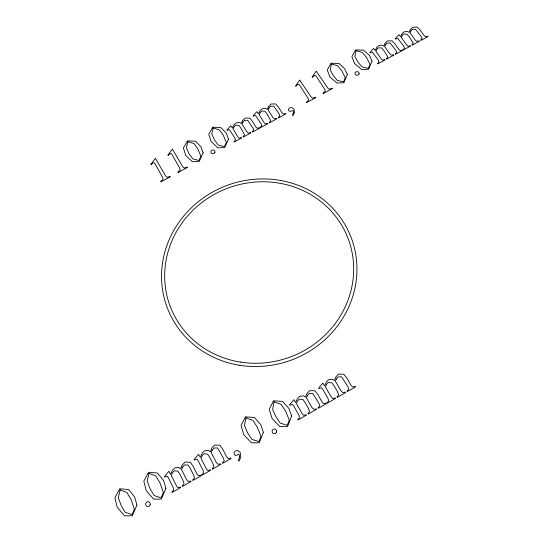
<?xml version="1.0" encoding="UTF-8"?>
<svg xmlns="http://www.w3.org/2000/svg" width="543" height="543" viewBox="0 0 543 543"><rect width="100%" height="100%" fill="white"/><g stroke="black" fill="none" stroke-linecap="round" stroke-linejoin="round"><path stroke-width="0.81" d="M355.984 50.696L354.878 56.52L358.034 62.18L362.032 66.904L368.317 68.337L370.021 64.339L366.45 57.422L362.242 52.379L355.984 50.696M274.059 401.793L272.6 409.293L275.925 416.786L280.236 423.112L287.247 425.278L289.31 420.16L285.557 411.017L281.016 404.277L274.059 401.793M331.406 64.006L330.239 69.877L333.341 75.579L337.284 80.357L343.549 81.803L345.294 77.778L341.798 70.8L337.637 65.717L331.406 64.006M245.952 417.872L244.418 425.434L247.669 433.002L251.911 439.389L258.896 441.581L261.013 436.429L257.355 427.198L252.882 420.391L245.952 417.872M148.979 473.36L147.18 481.139L150.16 488.951L154.178 495.555L161.081 497.856L163.375 492.562L160.049 483.032L155.821 475.994L148.979 473.36M213.182 128.019L211.736 134.101L214.546 140.053L218.252 145.042L224.429 146.596L226.37 142.429L223.221 135.159L219.318 129.838L213.182 128.019M120.166 489.847L118.279 497.693L121.184 505.574L125.134 512.253L132.01 514.581L134.365 509.246L131.128 499.621L126.974 492.521L120.166 489.847M187.885 141.716L186.378 147.845L189.127 153.852L192.779 158.882L198.942 160.463L200.917 156.262L197.842 148.925L194 143.562L187.885 141.716M336.26 379L335.452 381.383L340.848 390.627L342.667 392.562L345.341 392.121L345.619 392.589L337.257 397.401L336.986 396.926L338.703 394.822L337.407 391.517L334.461 386.446L331.868 382.835L328.305 382.523L326.479 384.376L325.508 387.037L331.244 396.953L332.832 398.589L335.255 397.924L335.526 398.399L327.225 403.177L326.954 402.696L328.576 401.134L328.087 398.596L322.678 389.216L321.313 387.661L318.979 388.666L318.612 388.035L322.861 383.08L324.639 385.876L326.445 381.851L328.766 379.7L332.465 379.252L334.508 380.555L335.676 377.222L338.533 374.1L343.8 374.215L346.834 378.091L351.24 385.571L352.841 386.989L355.265 386.412L355.543 386.881L347.344 391.598L347.045 391.089L348.755 389.256L348.083 386.976L341.628 376.856L338.14 376.89L336.26 379M307.331 395.582L306.503 397.985L311.804 407.331L313.603 409.286L316.277 408.838L316.549 409.32L308.139 414.153L307.874 413.678L309.612 411.553L308.356 408.221L305.458 403.096L302.906 399.444L299.349 399.132L297.503 400.992L296.498 403.673L302.132 413.691L303.7 415.347L306.13 414.676L306.401 415.157L298.053 419.963L297.781 419.481L299.424 417.906L298.962 415.347L293.648 405.865L292.304 404.304L289.955 405.309L289.602 404.671L293.892 399.682L295.65 402.506L297.489 398.447L299.838 396.275L303.544 395.833L305.566 397.15L306.775 393.79L309.659 390.648L314.926 390.777L317.92 394.693L322.25 402.248L323.832 403.68L326.255 403.096L326.533 403.571L318.286 408.316L317.994 407.807L319.725 405.96L319.074 403.659L312.72 393.431L309.238 393.458L307.331 395.582M410.746 31.087L410.08 32.947L415.103 39.904L416.766 41.336L419.128 40.908L419.386 41.261L412.069 45.239L411.818 44.886L413.291 43.202L409.32 36.89L406.938 34.189L403.761 34.066L402.18 35.553L401.379 37.637L406.714 45.089L408.166 46.298L410.304 45.707L410.556 46.06L403.293 50.017L403.042 49.657L404.447 48.395L403.951 46.46L397.666 38.254L395.609 39.103L395.277 38.628L398.929 34.671L400.578 36.768L402.085 33.612L404.101 31.867L407.379 31.406L409.225 32.342L410.189 29.736L412.653 27.231L417.336 27.15L420.126 30.041L424.219 35.668L425.678 36.707L427.816 36.184L428.074 36.537L420.9 40.44L420.621 40.053L422.094 38.587L421.449 36.849L415.47 29.254L412.368 29.397L410.746 31.087M239.673 456.867L238.37 460.498L239.124 461.055L240.807 457.009L240.291 452.679L237.997 450.629L235.411 450.907L234.019 452.631L234.257 454.41L235.689 455.536L238.968 454.253L239.673 456.867M385.428 44.818L384.743 46.698L389.691 53.716L391.34 55.162L393.702 54.734L393.953 55.094L386.602 59.092L386.351 58.732L387.845 57.042L383.942 50.669L381.586 47.94L378.41 47.811L376.822 49.311L375.994 51.409L381.247 58.936L382.686 60.158L384.831 59.56L385.082 59.92L377.779 63.891L377.534 63.531L378.953 62.262L378.471 60.314L372.274 52.026L370.217 52.881L369.885 52.399L373.577 48.422L375.206 50.533L376.747 47.35L378.776 45.598L382.062 45.137L383.894 46.087L384.885 43.454L387.376 40.935L392.06 40.861L394.815 43.786L398.847 49.461L400.293 50.513L402.431 49.99L402.689 50.343L395.474 54.266L395.202 53.879L396.695 52.406L396.064 50.655L390.166 42.985L387.064 43.121L385.428 44.818M212.157 450.167L211.247 452.631L216.223 462.283L217.953 464.306L220.641 463.865L220.892 464.353L212.327 469.288L212.075 468.792L213.881 466.62L212.741 463.179L210.026 457.892L207.602 454.118L204.059 453.765L202.145 455.679L201.053 458.435L206.333 468.772L207.847 470.482L210.297 469.817L210.548 470.306L202.037 475.206L201.786 474.711L203.482 473.096L203.109 470.455L198.127 460.668L196.837 459.052L194.455 460.07L194.123 459.412L198.589 454.308L200.245 457.22L202.227 453.059L204.643 450.833L208.363 450.398L210.338 451.769L211.661 448.314L214.655 445.097L219.915 445.26L222.766 449.305L226.838 457.111L228.372 458.591L230.816 458.007L231.074 458.502L222.671 463.335L222.392 462.806L224.184 460.919L223.614 458.543L217.621 447.982L214.139 447.989L212.157 450.167M182.509 467.17L181.566 469.661L186.439 479.401L188.149 481.444L190.844 481.01L191.088 481.505L182.468 486.467L182.224 485.965L184.057 483.779L182.95 480.297L180.29 474.962L177.907 471.148L174.364 470.788L172.436 472.715L171.316 475.492L176.482 485.937L177.982 487.668L180.439 486.996L180.683 487.492L172.124 492.42L171.873 491.917L173.584 490.295L173.237 487.628L168.364 477.745L167.088 476.109L164.705 477.134L164.373 476.469L168.893 471.324L170.516 474.263L172.545 470.068L174.982 467.835L178.708 467.401L180.67 468.785L182.027 465.303L185.061 462.059L190.308 462.236L193.125 466.322L197.109 474.202L198.629 475.702L201.073 475.118L201.324 475.614L192.874 480.48L192.602 479.944L194.414 478.037L193.871 475.648L189.745 467.455L187.993 464.978L184.505 464.978L182.509 467.17M293.512 112.34L292.412 115.197L293.091 115.605L294.516 112.415L293.987 109.075L291.917 107.555L289.623 107.847L288.414 109.238L288.652 110.609L289.948 111.43L293.145 110.514L293.512 112.34M291.645 416.047L287.6 426.438L279.801 426.554L272.043 418.409L269.24 409.313L273.611 400.754L282.55 401.406L288.951 408.519L291.645 416.047M268.934 108.016L268.167 109.957L272.762 117.281L274.337 118.795L276.72 118.367L276.957 118.741L269.43 122.84L269.192 122.46L270.767 120.722L267.176 114.078L264.957 111.227L261.794 111.064L260.131 112.611L259.215 114.783L264.095 122.63L265.466 123.913L267.631 123.309L267.869 123.689L260.396 127.754L260.158 127.374L261.638 126.071L261.258 124.042L255.475 115.394L253.377 116.263L253.065 115.761L256.941 111.661L258.468 113.867L260.158 110.575L262.262 108.77L265.561 108.315L267.346 109.313L268.459 106.591L271.066 103.998L275.742 103.957L278.355 107.012L282.102 112.937L283.494 114.037L285.659 113.507L285.889 113.881L278.511 117.899L278.26 117.492L279.815 115.971L279.272 114.152L273.753 106.143L270.658 106.258L268.934 108.016M263.396 432.282L259.242 442.762L251.443 442.857L243.766 434.631L241.058 425.454L245.511 416.827L254.45 417.499L260.769 424.68L263.396 432.282M242.884 122.148L242.09 124.109L246.61 131.501L248.165 133.028L250.554 132.601L250.785 132.981L243.216 137.094L242.986 136.721L244.574 134.963L241.058 128.257L238.872 125.379L235.716 125.216L234.033 126.763L233.09 128.956L237.888 136.884L239.246 138.173L241.418 137.569L241.649 137.949L234.135 142.035L233.904 141.655L235.397 140.345L235.038 138.295L229.343 129.567L227.245 130.442L226.94 129.933L230.856 125.8L232.356 128.033L234.081 124.714L236.205 122.901L239.511 122.447L241.282 123.458L242.422 120.716L245.056 118.102L249.726 118.069L252.305 121.15L255.991 127.13L257.368 128.243L259.534 127.714L259.771 128.094L252.346 132.132L252.101 131.725L253.669 130.191L253.147 128.352L247.717 120.274L244.621 120.383L242.884 122.148M371.989 61.094L368.656 69.219L361.733 69.565L354.627 63.558L351.898 56.648L355.556 49.915L363.532 50.119L369.403 55.386L371.989 61.094M347.296 74.513L343.882 82.699L336.959 83.031L329.913 76.963L327.259 69.999L330.986 63.219L338.947 63.436L344.764 68.751L347.296 74.513M165.9 488.306L161.38 499.071L153.588 499.126L146.203 490.607L143.827 481.139L148.578 472.281L157.484 473.028L163.545 480.46L165.9 488.306M136.931 504.949L132.302 515.802L124.51 515.85L117.213 507.243L114.926 497.687L119.772 488.761L128.671 489.528L134.657 497.035L136.931 504.949M228.528 139.049L224.721 147.526L217.797 147.825L211.064 141.465L208.756 134.209L212.802 127.198L220.736 127.49L226.282 133.055L228.528 139.049M203.109 152.861L199.22 161.4L192.297 161.685L185.631 155.271L183.398 147.954L187.511 140.888L195.446 141.194L200.924 146.814L203.109 152.861M316.27 71.214L312.076 77.018L312.334 77.405L314.261 75.511L315.327 75.409L316.189 76.319L324.762 89.283L325.25 91.258L322.997 93.118L323.275 93.545L332.425 88.57L332.16 88.176L329.445 89.167L327.87 88.149L316.27 71.214M299.777 80.147L295.541 85.97L295.792 86.364L297.734 84.464L298.799 84.362L299.655 85.278L308.139 98.324L308.614 100.306L306.347 102.179L306.625 102.6L315.802 97.611L315.544 97.211L312.822 98.208L311.248 97.183L299.777 80.147M172.375 149.121L167.848 155.149L168.079 155.563L170.108 153.594L171.181 153.499L171.988 154.456L179.76 168.113L180.133 170.19L177.771 172.111L178.029 172.559L187.444 167.434L187.206 167.02L184.444 168.038L182.923 166.959L172.375 149.121M155.393 158.312L150.825 164.373L151.056 164.78L153.099 162.812L154.171 162.71L154.972 163.681L162.649 177.418L163.009 179.502L160.633 181.437L160.884 181.885L170.332 176.746L170.095 176.326L167.325 177.344L165.819 176.258L155.393 158.312M276.699 432.011L275.559 433.49L273.72 433.728L272.294 432.581L272.104 430.735L273.251 429.275L275.057 429.038L276.482 430.171L276.699 432.011M150.241 504.773L149.026 506.3L147.18 506.531L145.809 505.329L145.7 503.415L146.915 501.902L148.734 501.671L150.106 502.859L150.241 504.773M359.12 73.862L358.142 75.036L356.513 75.28L355.217 74.445L355 73.033L355.984 71.873L357.586 71.628L358.875 72.457L359.12 73.862M214.933 152.298L213.888 153.513L212.252 153.757L211.01 152.868L210.874 151.388L211.926 150.18L213.535 149.943L214.777 150.818L214.933 152.298M239.918 365.337A98.426 93.07 -21.7 0 0 351.844 239.415A98.426 93.07 -21.7 0 0 185.95 213.426A98.426 93.07 -21.7 0 0 239.918 365.337M240.373 362.079A95.201 90.023 -21.7 0 0 348.789 240.393A95.201 90.023 -21.7 0 0 188.367 215.076A95.201 90.023 -21.7 0 0 240.373 362.079"/></g></svg>
